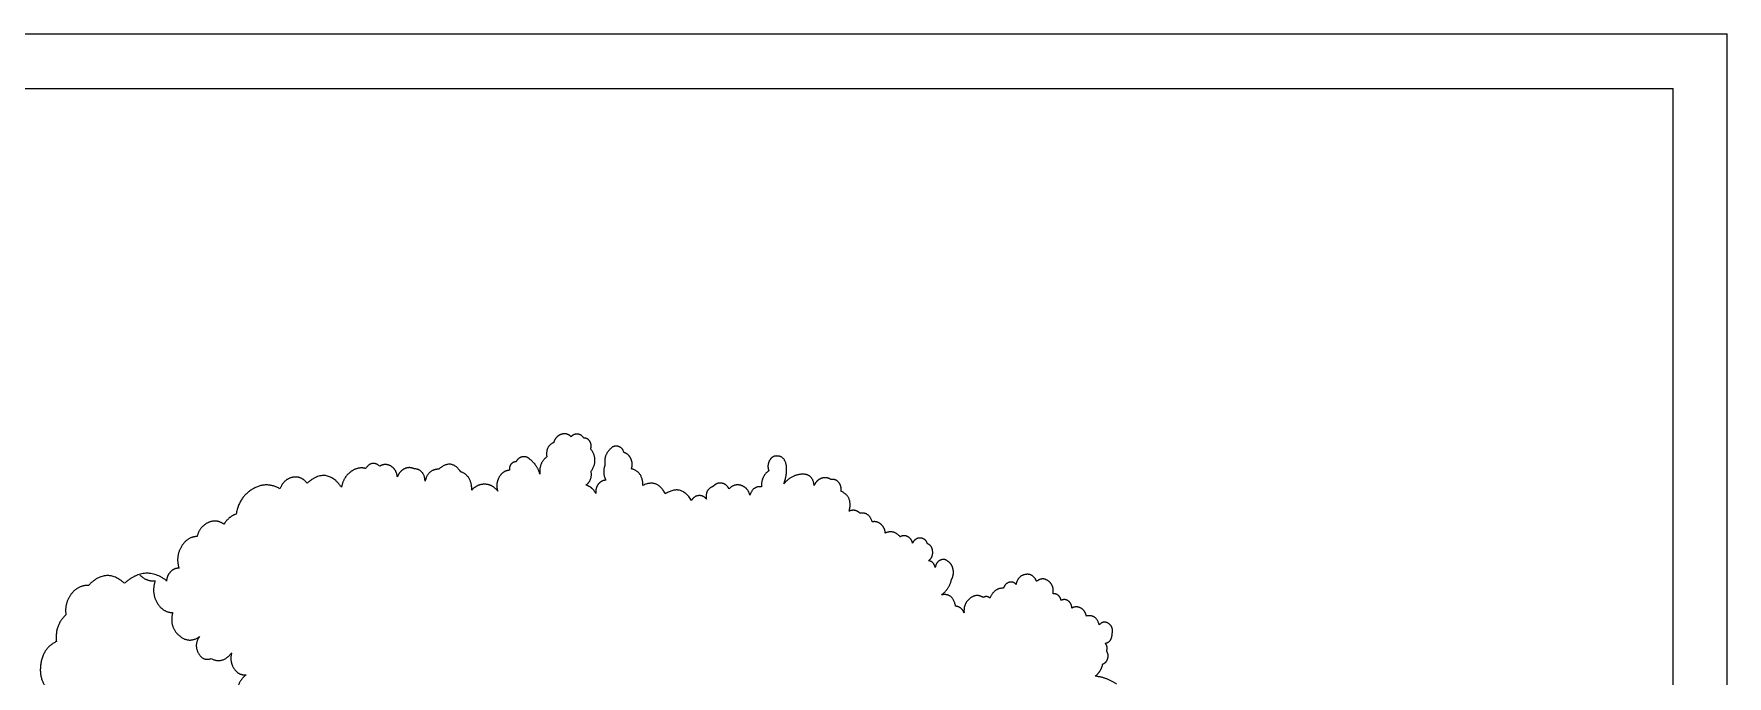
# Model space of a CAD drawing. Header units: metres. Extents: x -17 to 580, y -130 to 19.
# Drawn here: x 14.39 to 20.56, y -82.69 to -80.34 of the extents above; entities that cross this region are included whole.
import ezdxf

# ---------------------------------------------------------------- set-up
doc = ezdxf.new("R2010")
doc.units = ezdxf.units.M
doc.linetypes.add('Style Grey Lines_2', pattern=[0])
for name, color, linetype, true_color in [('Furniture', 7, 'Continuous', 0x7a8bf7), ('Imported blocks', 7, 'Continuous', 0x7a8bf7), ('Mood Board', 7, 'Continuous', 0x7a8bf7), ('Walls', 7, 'Continuous', 0xc7c7c7)]:
    doc.layers.add(name, color=color, linetype=linetype, true_color=true_color)

# ---------------------------------------------------------------- blocks, each defined once
blk = doc.blocks.new('Birch tree M')
at = {"layer": 'Imported blocks'}
for points in [[(4.5578, 1.6696), (4.5604, 1.7196), (4.5185, 1.7469)], [(3.8283, 1.6397), (3.8541, 1.6593), (3.8548, 1.6917)], [(3.874, 1.6238), (3.8553, 1.6437), (3.8283, 1.6397)], [(4.5107, 1.5968), (4.5553, 1.6196), (4.5578, 1.6696)], [(3.8871, 1.5772), (3.8927, 1.6039), (3.874, 1.6238)], [(3.9578, 1.6012), (3.9136, 1.6152), (3.8871, 1.5772)], [(4.0057, 1.5876), (3.9868, 1.6125), (3.9578, 1.6012)], [(4.0057, 1.5378), (4.0245, 1.5627), (4.0057, 1.5876)], [(4.4864, 1.5131), (4.5226, 1.5479), (4.5107, 1.5968)], [(4.0793, 1.5413), (4.0413, 1.5643), (4.0057, 1.5378)], [(4.1104, 1.4745), (4.1173, 1.5184), (4.0793, 1.5413)], [(4.4749, 1.449), (4.4963, 1.4783), (4.4864, 1.5131)], [(4.17, 1.4476), (4.147, 1.4763), (4.1104, 1.4745)], [(4.183, 1.3836), (4.1929, 1.4189), (4.17, 1.4476)], [(4.4174, 1.4185), (4.4536, 1.4197), (4.4749, 1.449)], [(0.7496, 1.4037), (0.7871, 1.3872), (0.8281, 1.3865)], [(0.8281, 1.3865), (0.8085, 1.3719), (0.8057, 1.3477)], [(4.143, 1.3798), (4.2244, 1.3382), (4.2911, 1.4007)], [(4.2394, 1.371), (4.2139, 1.3892), (4.183, 1.3836)], [(4.2911, 1.4007), (4.3618, 1.3566), (4.4174, 1.4185)], [(0.8057, 1.3477), (0.7931, 1.3433), (0.79, 1.3303)], [(4.1032, 1.339), (4.1203, 1.3394), (4.132, 1.3519)], [(4.1034, 1.2746), (4.1201, 1.3069), (4.1032, 1.339)], [(4.132, 1.3519), (4.1437, 1.3645), (4.143, 1.3816)], [(4.143, 1.3816), (4.143, 1.3807), (4.143, 1.3798)], [(0.8039, 1.2845), (0.7804, 1.2781), (0.7832, 1.2538)], [(0.79, 1.3303), (0.7869, 1.3173), (0.7962, 1.3077)], [(0.7962, 1.3077), (0.7928, 1.2937), (0.8039, 1.2845)], [(0.7832, 1.2538), (0.7799, 1.233), (0.799, 1.224)], [(0.799, 1.224), (0.8181, 1.2151), (0.832, 1.231)], [(0.832, 1.231), (0.8462, 1.1987), (0.8801, 1.2083)], [(1.2985, 1.1905), (1.3199, 1.2084), (1.3136, 1.2356)], [(1.3136, 1.2356), (1.325, 1.2176), (1.3463, 1.218)], [(4.0164, 1.1926), (4.0448, 1.2065), (4.0508, 1.2375)], [(4.0508, 1.2375), (4.0868, 1.2424), (4.1034, 1.2746)], [(0.8801, 1.2083), (0.8864, 1.192), (0.9028, 1.186)], [(0.9028, 1.186), (0.9192, 1.18), (0.9345, 1.1885)], [(0.9345, 1.1885), (0.9369, 1.1743), (0.9499, 1.1681)], [(1.1831, 1.1493), (1.2164, 1.1517), (1.2273, 1.1834)], [(1.2273, 1.1834), (1.2394, 1.1762), (1.2515, 1.1834)], [(1.2515, 1.1834), (1.2772, 1.1725), (1.2985, 1.1905)], [(1.3463, 1.218), (1.3596, 1.1781), (1.4004, 1.1884)], [(1.4004, 1.1884), (1.3746, 1.1698), (1.3695, 1.1384)], [(3.9209, 1.1583), (3.9467, 1.1685), (3.9599, 1.1929)], [(3.9599, 1.1929), (3.9881, 1.1787), (4.0164, 1.1926)], [(0.9499, 1.1681), (0.9629, 1.1619), (0.9754, 1.1688)], [(0.9754, 1.1688), (0.984, 1.1483), (1.0061, 1.1513)], [(1.0061, 1.1513), (1.0042, 1.1261), (1.0267, 1.1144)], [(1.1099, 1.1013), (1.1366, 1.1071), (1.1402, 1.1341)], [(1.1402, 1.1341), (1.1519, 1.1253), (1.1657, 1.1302)], [(1.1657, 1.1302), (1.1795, 1.1351), (1.1831, 1.1493)], [(1.3695, 1.1384), (1.3621, 1.1232), (1.3681, 1.1074)], [(3.8701, 1.0774), (3.9157, 1.1051), (3.9209, 1.1583)], [(1.0267, 1.1144), (1.0492, 1.1027), (1.0688, 1.1187)], [(1.0688, 1.1187), (1.0833, 1.0955), (1.1099, 1.1013)], [(1.3681, 1.1074), (1.3741, 1.0916), (1.3897, 1.0851)], [(1.3897, 1.0851), (1.4033, 1.077), (1.4172, 1.0846)], [(1.4172, 1.0846), (1.431, 1.0922), (1.4316, 1.108)], [(1.4316, 1.108), (1.4384, 1.09), (1.4577, 1.0894)], [(1.4577, 1.0894), (1.443, 1.0788), (1.4463, 1.061)], [(3.7748, 1.0694), (3.8244, 1.0496), (3.8701, 1.0774)], [(1.4463, 1.061), (1.4497, 1.0432), (1.4672, 1.0388)], [(1.4672, 1.0388), (1.4763, 1.0229), (1.4945, 1.0236)], [(1.4945, 1.0236), (1.5128, 1.0244), (1.5205, 1.0409)], [(1.5205, 1.0409), (1.5262, 1.0274), (1.5402, 1.023)], [(1.5402, 1.023), (1.5541, 1.0185), (1.5666, 1.0262)], [(1.5666, 1.0262), (1.591, 1.0055), (1.6201, 1.0191)], [(3.5321, 0.9972), (3.5554, 1.0161), (3.558, 1.0459)], [(3.558, 1.0459), (3.6187, 0.9864), (3.681, 1.0443)], [(3.681, 1.0443), (3.7043, 1.0228), (3.7349, 1.031)], [(3.7349, 1.031), (3.7654, 1.0392), (3.7748, 1.0694)], [(1.6201, 1.0191), (1.6244, 1.0023), (1.6394, 0.9936)], [(1.6394, 0.9936), (1.6543, 0.985), (1.671, 0.9895)], [(1.671, 0.9895), (1.6851, 0.9599), (1.7171, 0.9671)], [(2.2928, 0.9629), (2.3088, 0.9656), (2.317, 0.9796)], [(2.317, 0.9796), (2.3591, 0.932), (2.4116, 0.9677)], [(2.6517, 0.9589), (2.6612, 0.9719), (2.6576, 0.9874)], [(2.6576, 0.9874), (2.6718, 0.9684), (2.6954, 0.9654)], [(3.0049, 0.9681), (3.0157, 0.9891), (3.0048, 1.0101)], [(3.0048, 1.0101), (3.0248, 0.9918), (3.0519, 0.9933)], [(3.0519, 0.9933), (3.079, 0.9947), (3.0969, 1.0151)], [(3.0969, 1.0151), (3.1006, 0.9725), (3.1422, 0.9631)], [(3.2208, 0.9621), (3.2588, 0.965), (3.2649, 1.0026)], [(3.2649, 1.0026), (3.2714, 0.9665), (3.308, 0.9682)], [(3.3423, 0.9713), (3.3588, 0.9799), (3.3644, 0.9977)], [(3.3644, 0.9977), (3.3698, 0.9759), (3.3906, 0.9674)], [(3.4305, 0.9708), (3.4602, 0.953), (3.4791, 0.9819)], [(3.4791, 0.9819), (3.5089, 0.9784), (3.5321, 0.9972)], [(1.7171, 0.9671), (1.7357, 0.9547), (1.7559, 0.9642)], [(1.7559, 0.9642), (1.7473, 0.919), (1.7916, 0.9069)], [(2.0746, 0.9174), (2.1047, 0.9168), (2.1121, 0.946)], [(2.1121, 0.946), (2.1224, 0.9235), (2.1468, 0.9194)], [(2.1468, 0.9194), (2.1713, 0.9153), (2.1884, 0.9332)], [(2.1884, 0.9332), (2.199, 0.9192), (2.2165, 0.9185)], [(2.2165, 0.9185), (2.2339, 0.9178), (2.2456, 0.9309)], [(2.2456, 0.9309), (2.2733, 0.9423), (2.2647, 0.971)], [(2.2647, 0.971), (2.2768, 0.9603), (2.2928, 0.9629)], [(2.4116, 0.9677), (2.4448, 0.9236), (2.4938, 0.949)], [(2.4938, 0.949), (2.4989, 0.908), (2.5399, 0.9026)], [(2.6264, 0.9447), (2.6423, 0.946), (2.6517, 0.9589)], [(2.6352, 0.8997), (2.6424, 0.9245), (2.6264, 0.9447)], [(2.6819, 0.922), (2.6577, 0.8845), (2.6915, 0.8553)], [(2.6954, 0.9654), (2.6731, 0.9486), (2.6819, 0.922)], [(2.8434, 0.8921), (2.8705, 0.9134), (2.8614, 0.9467)], [(2.8614, 0.9467), (2.8743, 0.9193), (2.9012, 0.9056)], [(2.9509, 0.9168), (2.9613, 0.917), (2.9674, 0.9254)], [(2.9674, 0.9254), (2.9736, 0.9337), (2.9706, 0.9437)], [(2.9706, 0.9437), (2.994, 0.9471), (3.0049, 0.9681)], [(3.1422, 0.9631), (3.1811, 0.925), (3.2208, 0.9621)], [(3.308, 0.9682), (3.3258, 0.9627), (3.3423, 0.9713)], [(3.3906, 0.9674), (3.4114, 0.9589), (3.4305, 0.9708)], [(1.7916, 0.9069), (1.7908, 0.8909), (1.8031, 0.8807)], [(1.8031, 0.8807), (1.8155, 0.8705), (1.831, 0.8744)], [(1.831, 0.8744), (1.8477, 0.8668), (1.8648, 0.8735)], [(1.8648, 0.8735), (1.8818, 0.8802), (1.8888, 0.8971)], [(1.8888, 0.8971), (1.8964, 0.8664), (1.928, 0.8665)], [(1.928, 0.8665), (1.9698, 0.8687), (1.9962, 0.9012)], [(1.9962, 0.9012), (1.9879, 0.8754), (1.993, 0.8488)], [(2.0542, 0.8668), (2.0795, 0.886), (2.0746, 0.9174)], [(2.5399, 0.9026), (2.5361, 0.886), (2.5459, 0.8721)], [(2.5459, 0.8721), (2.5556, 0.8582), (2.5724, 0.8559)], [(2.6218, 0.849), (2.6437, 0.8703), (2.6352, 0.8997)], [(2.8243, 0.847), (2.8528, 0.8615), (2.8434, 0.8921)], [(2.9012, 0.9056), (2.9135, 0.8959), (2.9287, 0.8993)], [(2.9287, 0.8993), (2.9439, 0.9028), (2.9509, 0.9168)], [(1.993, 0.8488), (2.0037, 0.812), (2.0408, 0.8217)], [(2.0408, 0.8217), (2.0534, 0.8278), (2.0575, 0.8413)], [(2.0575, 0.8413), (2.0615, 0.8547), (2.0542, 0.8668)], [(2.5724, 0.8559), (2.5791, 0.8412), (2.5952, 0.8389)], [(2.5952, 0.8389), (2.6113, 0.8367), (2.6218, 0.849)], [(2.6915, 0.8553), (2.6881, 0.8424), (2.697, 0.8325)], [(2.697, 0.8325), (2.7059, 0.8227), (2.7191, 0.8247)], [(2.7191, 0.8247), (2.7281, 0.8145), (2.7418, 0.8143)], [(2.7418, 0.8143), (2.7554, 0.8141), (2.7648, 0.824)], [(2.7648, 0.824), (2.7816, 0.8127), (2.8005, 0.82)], [(2.8005, 0.82), (2.8195, 0.8273), (2.8243, 0.847)]]:
    blk.add_open_spline(points, degree=2, dxfattribs=at)

msp = doc.modelspace()

# ---------------------------------------------------------------- linework, layer by layer
at = {"layer": 'Furniture', "linetype": 'Style Grey Lines_2'}
for points in [[(-6.20298, -80.3449433), (20.5595001, -80.3449405)], [(20.5595001, -98.6889335), (20.5595001, -80.3449405)]]:
    msp.add_lwpolyline(points, dxfattribs=at)
at = {"layer": 'Mood Board', "linetype": 'Style Grey Lines_2'}
for points in [[(-6.20298, -80.5449433), (20.3625313, -80.5449406)], [(20.3595001, -103.8887062), (20.3625313, -80.5449406)]]:
    msp.add_lwpolyline(points, dxfattribs=at)

# ---------------------------------------------------------------- block references
at = {"layer": 'Walls', "xscale": 1.026826097332595, "yscale": 1.205815059304464, "rotation": 174.2559584485006}
msp.add_blockref('Birch tree M', (19.2683163, -81.1105427), dxfattribs=at)

doc.saveas('drawing.dxf')
